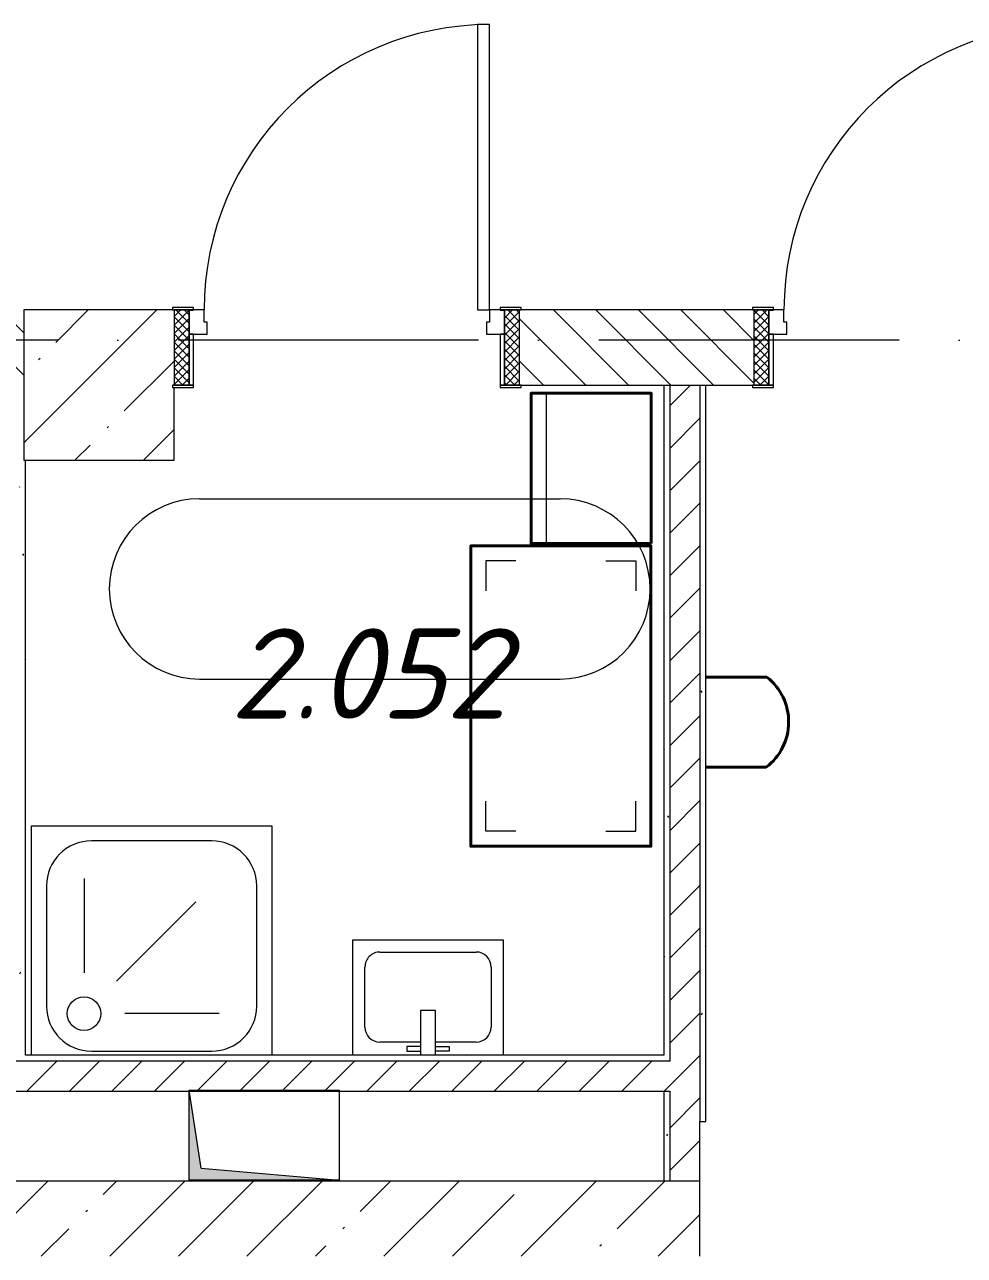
# Model space of a CAD drawing. Header units: millimetres. Extents: x -6467 to 105918, y -7090 to 92481.
# Drawn here: x 10403 to 13530, y 2934 to 7031 of the extents above; entities that cross this region are included whole.
import ezdxf

# ---------------------------------------------------------------- set-up
doc = ezdxf.new("R2010")
doc.units = ezdxf.units.MM
doc.linetypes.add('50_200_ШТРИХ_1Т_ш5_п1_п1_', pattern=[1400, 1000, -200, 0, -200])
for name, color, linetype, lineweight, true_color in [('A-AREA-IDEN-1', 7, 'Continuous', 9, 0xaaaaaa), ('A-GENM-1', 7, 'Continuous', 9, 0xaaaaaa), ('I-WALL-1', 7, 'Continuous', 5, 0x787878), ('M-EQPM-1', 7, 'Continuous', 9, 0xaaaaaa), ('M-EQPM-2', 7, 'Continuous', 9, 0xe2e2e2), ('P-SANR-FIXT-1', 7, 'Continuous', 9, 0xaaaaaa), ('мебель 2 этаж-1', 7, 'Continuous', 40, 0xaaaaaa), ('Оси-3', 7, '50_200_ШТРИХ_1Т_ш5_п1_п1_', 9, 0xaaaaaa), ('ТХ_функционал-2', 7, 'Continuous', 40, 0xaaaaaa), ('ТХ_функционал-4', 7, 'Continuous', 20, 0xaaaaaa)]:
    doc.layers.add(name, color=color, linetype=linetype, lineweight=lineweight, true_color=true_color)
for name, color, linetype, lineweight in [('A-DOOR', 7, 'Continuous', 9), ('A-DOOR-2', 7, 'Continuous', 5), ('A-DOOR-FRAM', 7, 'Continuous', 9), ('A-DOOR-FRAM-2', 7, 'Continuous', 5), ('A-WALL', 7, 'Continuous', 5), ('A-WALL-FNSH-1', 7, 'Continuous', 5), ('I-WALL', 7, 'Continuous', 5), ('S-COLS', 7, 'Continuous', 9), ('S-COLS-1', 7, 'Continuous', 5)]:
    doc.layers.add(name, color=color, linetype=linetype, lineweight=lineweight)
doc.styles.add('ISOCPEUR_I', font='isocpeui.ttf', dxfattribs={"height": 300})
pattern_1 = [(0, (0, 0), (406.4, 101.6), [6.706, -298.094, 6.706, -298.094, -1625.6]), (0, (0, 0), (406.4, 101.6), [-609.6, 6.706, -602.894, 6.706, -298.094, -711.2]), (0, (0, 0), (406.4, 101.6), [-1524, 6.706, -196.494, 6.706, -501.294]), (120, (152.4, 50.8), (-291.1882, 301.1527), [6.706, -298.094, 6.706, -298.094, -1625.6]), (120, (152.4, 50.8), (-291.1882, 301.1527), [-609.6, 6.706, -602.894, 6.706, -298.094, -711.2]), (120, (152.4, 50.8), (-291.1882, 301.1527), [-1524, 6.706, -196.494, 6.706, -501.294]), (240, (203.2, 254), (-115.2118, -402.7527), [6.706, -298.094, 6.706, -298.094, -1625.6]), (240, (203.2, 254), (-115.2118, -402.7527), [-609.6, 6.706, -602.894, 6.706, -298.094, -711.2]), (240, (203.2, 254), (-115.2118, -402.7527), [-1524, 6.706, -196.494, 6.706, -501.294])]
pattern_2 = [(45, (0, 0), (-70.7107, 70.7107), [])]
pattern_3 = [(135, (1751.41, 189.685), (-14.14214, -14.14214), []), (225, (1751.41, 189.685), (14.14214, -14.14214), [])]
pattern_4 = [(45, (-371.384, 189.685), (-14.1421, 14.1421), []), (135, (-371.384, 189.685), (-14.1421, -14.1421), [])]

# ---------------------------------------------------------------- blocks, each defined once
blk = doc.blocks.new('SND_2D_Душ - Прямоугольный 800x800-17910356-АИ_План этажа Радиаторы_2')
at = {"layer": 'P-SANR-FIXT-1'}
for p, q in [((0, 36.8), (0, 800)), ((0, 800), (350, 800)), ((350, 800), (800, 800)), ((800, 800), (800, 350)), ((350, 750), (200, 750)), ((600, 750), (350, 750)), ((175, 625), (175, 310.9)), ((50, 600), (50, 200)), ((750, 350), (750, 600)), ((546.9, 546.9), (282.8, 282.8)), ((750, 200), (750, 350)), ((800, 350), (800, 37)), ((625, 175), (310.9, 175)), ((200, 50), (600, 50))]:
    blk.add_line(p, q, dxfattribs=at)
blk.add_circle((175, 175), 55.8, dxfattribs=at)
for centre, start, end in [((200, 600), 90, 180), ((600, 600), 360, 90), ((200, 200), 180, 270), ((600, 200), 270, 0)]:
    blk.add_arc(centre, 150, start, end, dxfattribs=at)
blk = doc.blocks.new('SND_2D_Раковина1 - 400х300-V1-АИ_План этажа Радиаторы_2')
at = {"layer": 'P-SANR-FIXT-1'}
for p, q in [((-250, -220), (-250, 163)), ((-70, 150), (-25, 150)), ((-70, 135), (-70, 150)), ((-25, 135), (-70, 135)), ((-25, 163), (-25, 15)), ((25, 15), (25, 163)), ((70, 150), (25, 150)), ((25, 135), (70, 135)), ((70, 135), (70, 150)), ((250, 163), (250, -220)), ((-160, 120), (-25, 120)), ((25, 120), (160, 120)), ((-210, -130), (-210, 70)), ((210, 70), (210, -130)), ((-25, 15), (25, 15)), ((160, -180), (-160, -180)), ((250, -220), (-250, -220))]:
    blk.add_line(p, q, dxfattribs=at)
for centre, start, end in [((-160, 70), 90, 180), ((160, 70), 0, 90), ((-160, -130), 180, 270), ((160, -130), 270, 0)]:
    blk.add_arc(centre, 50, start, end, dxfattribs=at)
blk = doc.blocks.new('BSC_Колонна _Прямоугольная - 500х500-V78-АИ_План этажа Радиаторы_2')
at = {"layer": 'S-COLS-1'}
h = blk.add_hatch(dxfattribs=at)
h.set_pattern_fill('FP_106', color=256, style=0, pattern_type=2)
h.set_pattern_definition([(45, (-10650, -5831.04), (-228.0985, 228.0985), []), (45, (-10421.9, -5831.04), (-228.0985, 228.0985), [403.225, -80.645, 6.706, -73.939])])
h.paths.add_polyline_path([(-250, -250), (250, -250), (250, -8), (245, -8), (245, 0), (250, 0), (250, 250), (-250, 250), (-250, 0)])
for p, q in [((245, 250), (-250, 250)), ((-250, 250), (-250, -250)), ((250, -250), (250, -8)), ((-250, -250), (250, -250))]:
    blk.add_line(p, q, dxfattribs=at)
blk = doc.blocks.new('110_Дверь_СКБ_1Ст_Внутренняя - СОШ_Д-04_Дв_1150_900_x2100h_туалет для мальчиков_ туалет для девочек-25540137-АИ_План этажа Радиаторы_2')
at = {"layer": 'A-DOOR-2'}
h = blk.add_hatch(dxfattribs=at)
h.set_pattern_fill('FP_50', color=256, style=0, pattern_type=2)
h.set_pattern_definition(pattern_3)
h.paths.add_polyline_path([(587.5, -125), (587.5, 125), (537.5, 125), (537.5, -125)])
at = {"layer": 'A-DOOR-FRAM-2'}
h = blk.add_hatch(dxfattribs=at)
h.set_pattern_fill('FP_51', color=256, style=0, pattern_type=2)
h.set_pattern_definition(pattern_4)
h.paths.add_polyline_path([(-512.5, -125), (-512.5, 125), (-562.5, 125), (-562.5, -125)])
at = {"layer": 'A-DOOR'}
for p, q in [((487.5, 1075), (447.5, 1075)), ((447.5, 1075), (447.5, 125)), ((487.5, 125), (487.5, 1075)), ((447.5, 125), (487.5, 125))]:
    blk.add_line(p, q, dxfattribs=at)
at = {"layer": 'A-DOOR-2'}
blk.add_arc((487.5, 125), 950, 90, 180, dxfattribs=at)
at = {"layer": 'A-DOOR-FRAM'}
for p, q in [((-497.5, 133), (-567.5, 133)), ((-567.5, 133), (-567.5, 125)), ((-567.5, 125), (-497.5, 125)), ((-512.5, 125), (-562.5, 125)), ((-562.5, 125), (-562.5, -125)), ((-462.5, 125), (-512.5, 125)), ((-512.5, 125), (-512.5, 45)), ((-512.5, -125), (-512.5, 125)), ((-497.5, 125), (-512.5, 125)), ((-512.5, 125), (-512.5, 124)), ((-512.5, 124), (-497.5, 124)), ((-497.5, 125), (-497.5, 133)), ((-497.5, 124), (-497.5, 125)), ((-462.5, 85), (-462.5, 125)), ((487.5, 125), (487.5, 85)), ((537.5, 125), (487.5, 125)), ((592.5, 133), (522.5, 133)), ((522.5, 133), (522.5, 125)), ((537.5, 125), (522.5, 125)), ((522.5, 125), (522.5, 124)), ((522.5, 125), (592.5, 125)), ((522.5, 124), (537.5, 124)), ((537.5, 45), (537.5, 125)), ((587.5, 125), (537.5, 125)), ((537.5, 125), (537.5, -125)), ((537.5, 124), (537.5, 125)), ((587.5, -125), (587.5, 125)), ((592.5, 125), (592.5, 133)), ((-452.5, 85), (-462.5, 85)), ((-452.5, 45), (-452.5, 85)), ((487.5, 85), (477.5, 85)), ((477.5, 85), (477.5, 45)), ((-512.5, 45), (-452.5, 45)), ((-497.5, 45), (-512.5, 45)), ((-512.5, 45), (-512.5, -125)), ((-497.5, -125), (-497.5, 45)), ((477.5, 45), (537.5, 45)), ((537.5, 45), (522.5, 45)), ((522.5, 45), (522.5, -125)), ((537.5, -125), (537.5, 45)), ((-497.5, -125), (-567.5, -125)), ((-567.5, -125), (-567.5, -133)), ((-567.5, -133), (-497.5, -133)), ((-562.5, -125), (-512.5, -125)), ((-512.5, -125), (-497.5, -125)), ((-497.5, -133), (-497.5, -125)), ((522.5, -125), (537.5, -125)), ((592.5, -125), (522.5, -125)), ((522.5, -125), (522.5, -133)), ((522.5, -133), (592.5, -133)), ((537.5, -125), (587.5, -125)), ((592.5, -133), (592.5, -125))]:
    blk.add_line(p, q, dxfattribs=at)
blk = doc.blocks.new('110_Дверь_СКБ_1Ст_Внутренняя - СОШ_Д-04_Дв_1150_900_x2100h_туалет для мальчиков_ туалет для девочек_EI30-25552368-АИ_План этажа Радиаторы_2')
at = {"layer": 'A-DOOR-2'}
h = blk.add_hatch(dxfattribs=at)
h.set_pattern_fill('FP_50', color=256, style=0, pattern_type=2)
h.set_pattern_definition(pattern_3)
h.paths.add_polyline_path([(587.5, -125), (587.5, 125), (537.5, 125), (537.5, -125)])
at = {"layer": 'A-DOOR-FRAM-2'}
h = blk.add_hatch(dxfattribs=at)
h.set_pattern_fill('FP_51', color=256, style=0, pattern_type=2)
h.set_pattern_definition(pattern_4)
h.paths.add_polyline_path([(-512.5, -125), (-512.5, 125), (-562.5, 125), (-562.5, -125)])
at = {"layer": 'A-DOOR'}
for p, q in [((487.5, 1075), (447.5, 1075)), ((447.5, 1075), (447.5, 125)), ((487.5, 125), (487.5, 1075)), ((447.5, 125), (487.5, 125))]:
    blk.add_line(p, q, dxfattribs=at)
at = {"layer": 'A-DOOR-2'}
blk.add_arc((487.5, 125), 950, 90, 180, dxfattribs=at)
at = {"layer": 'A-DOOR-FRAM'}
for p, q in [((-497.5, 133), (-567.5, 133)), ((-567.5, 133), (-567.5, 125)), ((-567.5, 125), (-497.5, 125)), ((-512.5, 125), (-562.5, 125)), ((-562.5, 125), (-562.5, -125)), ((-462.5, 125), (-512.5, 125)), ((-512.5, 125), (-512.5, 45)), ((-512.5, -125), (-512.5, 125)), ((-497.5, 125), (-512.5, 125)), ((-512.5, 125), (-512.5, 124)), ((-512.5, 124), (-497.5, 124)), ((-497.5, 125), (-497.5, 133)), ((-497.5, 124), (-497.5, 125)), ((-462.5, 85), (-462.5, 125)), ((487.5, 125), (487.5, 85)), ((537.5, 125), (487.5, 125)), ((592.5, 133), (522.5, 133)), ((522.5, 133), (522.5, 125)), ((537.5, 125), (522.5, 125)), ((522.5, 125), (522.5, 124)), ((522.5, 125), (592.5, 125)), ((522.5, 124), (537.5, 124)), ((537.5, 45), (537.5, 125)), ((587.5, 125), (537.5, 125)), ((537.5, 125), (537.5, -125)), ((537.5, 124), (537.5, 125)), ((587.5, -125), (587.5, 125)), ((592.5, 125), (592.5, 133)), ((-452.5, 85), (-462.5, 85)), ((-452.5, 45), (-452.5, 85)), ((487.5, 85), (477.5, 85)), ((477.5, 85), (477.5, 45)), ((-512.5, 45), (-452.5, 45)), ((-497.5, 45), (-512.5, 45)), ((-512.5, 45), (-512.5, -125)), ((-497.5, -125), (-497.5, 45)), ((477.5, 45), (537.5, 45)), ((537.5, 45), (522.5, 45)), ((522.5, 45), (522.5, -125)), ((537.5, -125), (537.5, 45)), ((-497.5, -125), (-567.5, -125)), ((-567.5, -125), (-567.5, -133)), ((-567.5, -133), (-497.5, -133)), ((-562.5, -125), (-512.5, -125)), ((-512.5, -125), (-497.5, -125)), ((-497.5, -133), (-497.5, -125)), ((522.5, -125), (537.5, -125)), ((592.5, -125), (522.5, -125)), ((522.5, -125), (522.5, -133)), ((522.5, -133), (592.5, -133)), ((537.5, -125), (587.5, -125)), ((592.5, -133), (592.5, -125))]:
    blk.add_line(p, q, dxfattribs=at)
blk = doc.blocks.new('Канал вертикальный прямоугольный - Шахта - значок проема-24087344-АИ_План этажа Радиаторы_2')
at = {"layer": 'M-EQPM-2'}
blk.add_hatch(color=256, dxfattribs=at).paths.add_polyline_path([(-150, -250), (-110, 210), (150, 250), (-150, 250), (-150, 244.5)])
at = {"layer": 'M-EQPM-1'}
for p, q in [((-150, -250), (-150, 250)), ((-150, 250), (150, 250)), ((-110, 210), (150, 250)), ((150, 250), (150, -250)), ((-110, 210), (-150, -250)), ((150, -250), (-150, -250))]:
    blk.add_line(p, q, dxfattribs=at)
blk = doc.blocks.new('АР_Перемычка1 - АР_Перемычка-25538977-АИ_План этажа Радиаторы_2')
at = {"layer": 'A-GENM-1'}
blk.add_line((-250, -125), (-243, -125), dxfattribs=at)
blk = doc.blocks.new('мебель 2 этаж-28800768-АИ_План этажа Радиаторы_2')
at = {"layer": 'ТХ_функционал-2'}
for p, q in [((14933.5, 6573.9), (15136.9, 6573.9)), ((15134, 6273.9), (14933.5, 6273.9))]:
    blk.add_line(p, q, dxfattribs=at)
at = {"layer": 'ТХ_функционал-2', "flags": 128}
for points in [[(14751.7, 7019.1), (14751.7, 7519.1), (14351.7, 7519.1), (14351.7, 7019.1)], [(14750.9, 7011), (14150.9, 7011), (14150.9, 6011), (14750.9, 6011)], [(14150.9, 7011), (14150.9, 6011), (14750.9, 6011), (14750.9, 7011)]]:
    blk.add_lwpolyline(points, close=True, dxfattribs=at)
at = {"layer": 'ТХ_функционал-2'}
blk.add_arc((15019.5, 6425), 189.6, 307.1517, 51.7547, dxfattribs=at)
at = {"layer": 'ТХ_функционал-4'}
blk.add_line((14401.7, 7519.1), (14401.7, 7019.1), dxfattribs=at)
at = {"layer": 'ТХ_функционал-4', "flags": 128}
for points in [[(14300.9, 6961), (14200.9, 6961), (14200.9, 6861)], [(14600.9, 6961), (14700.9, 6961), (14700.9, 6861)], [(14300.9, 6061), (14200.9, 6061), (14200.9, 6161)], [(14600.9, 6061), (14700.9, 6061), (14700.9, 6161)]]:
    blk.add_lwpolyline(points, dxfattribs=at)
blk = doc.blocks.new('AAR_СКБ_Марка_помещения_1_5 ммп - Номер-27962133-АИ_План этажа Радиаторы_2')
at = {"layer": 'A-AREA-IDEN-1'}
for p, q in [((-2.987, 3), (3.013, 3)), ((-2.987, 0), (3.013, 0))]:
    blk.add_line(p, q, dxfattribs=at)
for centre, start, end in [((-2.987, 1.5), 90, 270), ((3.013, 1.5), 270, 90)]:
    blk.add_arc(centre, 1.5, start, end, dxfattribs=at)

msp = doc.modelspace()

# ---------------------------------------------------------------- hatches: boundary and pattern name
at = {"layer": 'A-WALL'}
h = msp.add_hatch(dxfattribs=at)
h.set_pattern_fill('FP_1', color=256, style=0, pattern_type=2)
h.set_pattern_definition([(45, (0, 0), (-228.0985, 228.0985), []), (45, (228.1, 0), (-228.0985, 228.0985), [403.225, -80.645, 6.706, -73.939])])
h.paths.add_polyline_path([(12650, 2931), (12650, 3181), (7750, 3181), (7750, 2931), (10305.1, 2931.1), (10305.3, 2931), (11133.5, 2931)])
at = {"layer": 'I-WALL'}
h = msp.add_hatch(dxfattribs=at)
h.set_pattern_fill('FP_2', color=256, style=0, pattern_type=2)
h.set_pattern_definition([(135, (0, 0), (-70.7107, -70.7107), [])])
h.paths.add_polyline_path([(16700, 5831), (16800, 5831), (16800, 6081), (16700, 6081)])
h.paths.add_polyline_path([(19800, 5831), (19800, 6081), (17300, 6081), (17300, 5831), (19438.4, 5831)])
h.paths.add_polyline_path([(14900, 5831), (15500, 5831), (15500, 6081), (14900, 6081), (14900, 5944.7)])
h.paths.add_polyline_path([(14400, 5831), (14400, 6081), (13980, 6081), (13980, 5831), (14300, 5831)])
h.paths.add_polyline_path([(10400, 5831), (10400, 6081), (9865.3, 6081), (9865.3, 5831), (10385.3, 5831)])
h.paths.add_polyline_path([(12055, 5831), (12830, 5831), (12830, 6081), (12050, 6081), (12050, 5831)])
h.paths.add_polyline_path([(7050.3, 5831), (8615.3, 5831), (8615.3, 6081), (7050.3, 6081)])
h.paths.add_polyline_path([(5900.3, 5831), (5900.3, 6081), (5800, 6081), (5800, 5831), (5895.3, 5831)])
h = msp.add_hatch(dxfattribs=at)
h.set_pattern_fill('FP_4', color=256, style=0, pattern_type=2)
h.set_pattern_definition(pattern_2)
h.paths.add_polyline_path([(12650, 3181), (12650, 5831), (12550, 5831), (12550, 3181)])
h = msp.add_hatch(dxfattribs=at)
h.set_pattern_fill('FP_4', color=256, style=0, pattern_type=2)
h.set_pattern_definition(pattern_2)
h.paths.add_polyline_path([(12530, 3480.6), (12550, 3480.6), (12550, 3580.6), (7765.3, 3580.6), (7765.3, 3480.6), (10950, 3480.6), (10950.5, 3480.6), (11133.5, 3480.6)])
at = {"layer": 'I-WALL-1'}
h = msp.add_hatch(dxfattribs=at)
h.set_pattern_fill('FP_3', color=256, style=0, pattern_type=2)
h.set_pattern_definition(pattern_1)
h.paths.add_polyline_path([(10385.3, 3600.6), (10405.3, 3600.6), (10405.3, 5581), (10400, 5581), (10400, 5831), (10385.3, 5831), (10385.3, 3911.6)])
h = msp.add_hatch(dxfattribs=at)
h.set_pattern_fill('FP_3', color=256, style=0, pattern_type=2)
h.set_pattern_definition(pattern_1)
h.paths.add_polyline_path([(12550, 3181), (12550, 3480.6), (12530, 3480.6), (12530, 3181)])
h.paths.add_polyline_path([(12530, 3580.6), (12550, 3580.6), (12550, 5831), (12530, 5831), (12530, 3600.6)])
h = msp.add_hatch(dxfattribs=at)
h.set_pattern_fill('FP_3', color=256, style=0, pattern_type=2)
h.set_pattern_definition(pattern_1)
h.paths.add_polyline_path([(12670, 3379.4), (12670, 5831), (12650, 5831), (12650, 3379.4)])
h = msp.add_hatch(dxfattribs=at)
h.set_pattern_fill('FP_3', color=256, style=0, pattern_type=2)
h.set_pattern_definition(pattern_1)
h.paths.add_polyline_path([(12530, 3580.6), (12530, 3600.6), (10385.3, 3600.6), (10385.3, 3580.6), (11133.5, 3580.6)])
h.paths.add_polyline_path([(10285.3, 3580.6), (10285.3, 3600.6), (7865.3, 3600.6), (7865.3, 3580.6), (9887.7, 3580.6)])

# ---------------------------------------------------------------- linework, layer by layer
at = {"layer": 'A-WALL'}
for p, q in [((12825, 6081), (12055, 6081)), ((12055, 5831), (12825, 5831)), ((12550, 5831), (12550, 3580.6)), ((12650, 5831), (12650, 3379.4)), ((12550, 3580.6), (7865.3, 3580.6)), ((12530, 3480.6), (12550, 3480.6)), ((12550, 3480.6), (12550, 3181)), ((12650, 3181), (7750, 3181)), ((12650, 2931), (12650, 3181))]:
    msp.add_line(p, q, dxfattribs=at)
at = {"layer": 'A-WALL-FNSH-1'}
for p, q in [((12530, 5831), (12530, 3600.6)), ((12670, 3379.4), (12670, 5831)), ((10405.3, 3600.6), (10405.3, 5581)), ((12530, 3600.6), (10405.3, 3600.6)), ((7765.3, 3480.6), (12530, 3480.6)), ((12530, 3480.6), (12530, 3181)), ((12650, 3181), (12650, 3379.4)), ((12650, 3379.4), (12670, 3379.4))]:
    msp.add_line(p, q, dxfattribs=at)
at = {"layer": 'Оси-3'}
msp.add_line((90318.8, 5981), (-5267.3, 5981), dxfattribs=at)

# ---------------------------------------------------------------- block references
at = {"layer": 'A-AREA-IDEN-1', "xscale": 199.9999999999999, "yscale": 199.9999999999999, "zscale": 199.9999999999999}
msp.add_blockref('AAR_СКБ_Марка_помещения_1_5 ммп - Номер-27962133-АИ_План этажа Радиаторы_2', (11582, 4852.4), dxfattribs=at)
at = {"layer": 'A-DOOR-2'}
for name, p in [('110_Дверь_СКБ_1Ст_Внутренняя - СОШ_Д-04_Дв_1150_900_x2100h_туалет для мальчиков_ туалет для девочек_EI30-25552368-АИ_План этажа Радиаторы_2', (11462.5, 5956)), ('110_Дверь_СКБ_1Ст_Внутренняя - СОШ_Д-04_Дв_1150_900_x2100h_туалет для мальчиков_ туалет для девочек-25540137-АИ_План этажа Радиаторы_2', (13392.5, 5956))]:
    msp.add_blockref(name, p, dxfattribs=at)
at = {"layer": 'A-GENM-1'}
msp.add_blockref('АР_Перемычка1 - АР_Перемычка-25538977-АИ_План этажа Радиаторы_2', (12830, 5956), dxfattribs=at)
at = {"layer": 'M-EQPM-1', "rotation": 89.99999999999827}
msp.add_blockref('Канал вертикальный прямоугольный - Шахта - значок проема-24087344-АИ_План этажа Радиаторы_2', (11200, 3333.6), dxfattribs=at)
at = {"layer": 'P-SANR-FIXT-1'}
msp.add_blockref('SND_2D_Душ - Прямоугольный 800x800-17910356-АИ_План этажа Радиаторы_2', (10425.3, 3563.6), dxfattribs=at)
at = {"layer": 'P-SANR-FIXT-1', "rotation": 180}
msp.add_blockref('SND_2D_Раковина1 - 400х300-V1-АИ_План этажа Радиаторы_2', (11745.3, 3763.6), dxfattribs=at)
at = {"layer": 'S-COLS'}
msp.add_blockref('BSC_Колонна _Прямоугольная - 500х500-V78-АИ_План этажа Радиаторы_2', (10650, 5831), dxfattribs=at)
at = {"layer": 'мебель 2 этаж-1'}
msp.add_blockref('мебель 2 этаж-28800768-АИ_План этажа Радиаторы_2', (-2263.5, -1715.2), dxfattribs=at)

# ---------------------------------------------------------------- texts
at = {"layer": 'A-AREA-IDEN-1', "insert": (11547.2, 4720.9), "char_height": 300, "width": 952, "attachment_point": 8, "line_spacing_factor": 1.139951, "style": 'ISOCPEUR_I'}
msp.add_mtext('\\pt2540.001,5079.999,7620,10160.001,12699.999,15240,17780.001,20319.999,22860,25400.001,27939.999,30480,33020.001,35559.999,38100,40640.001,43179.999,45720,48260.001,50799.999,53340,55880.001,58419.999,60960,63500.001,66039.999,68580,71120.001,73659.999,76200,78740.001,81279.999;2.052', dxfattribs=at)

doc.saveas('drawing.dxf')
